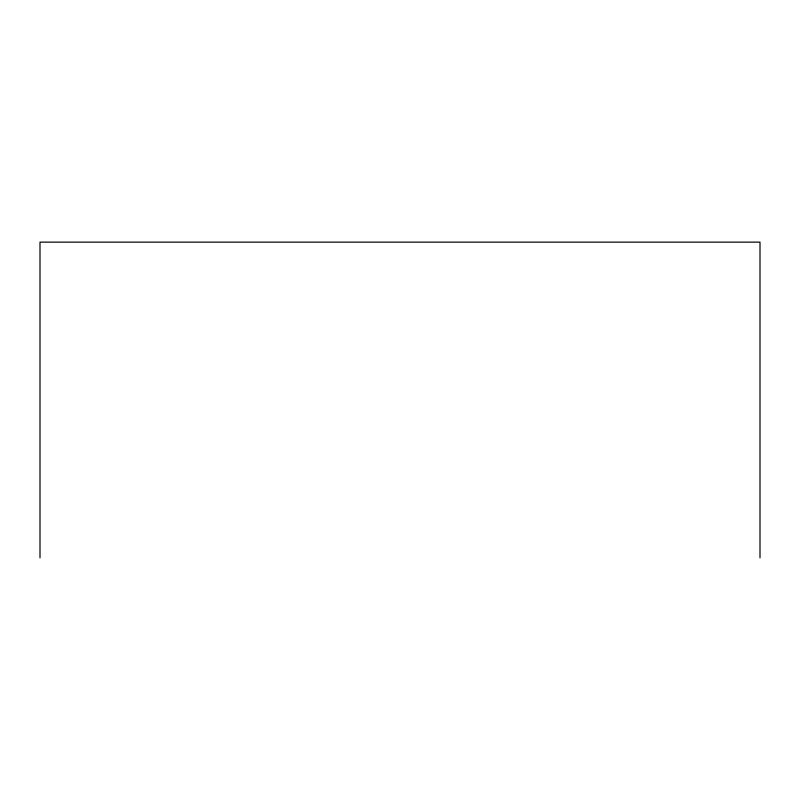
<?xml version="1.0" encoding="UTF-8"?>
<svg xmlns="http://www.w3.org/2000/svg" width="800" height="800" viewBox="0 0 800 800"><rect width="100%" height="100%" fill="white"/><g stroke="black" fill="none" stroke-linecap="round" stroke-linejoin="round"><path stroke-width="1.2" d="M760 557.86L760 242.14L40 242.14L40 557.86"/></g></svg>
